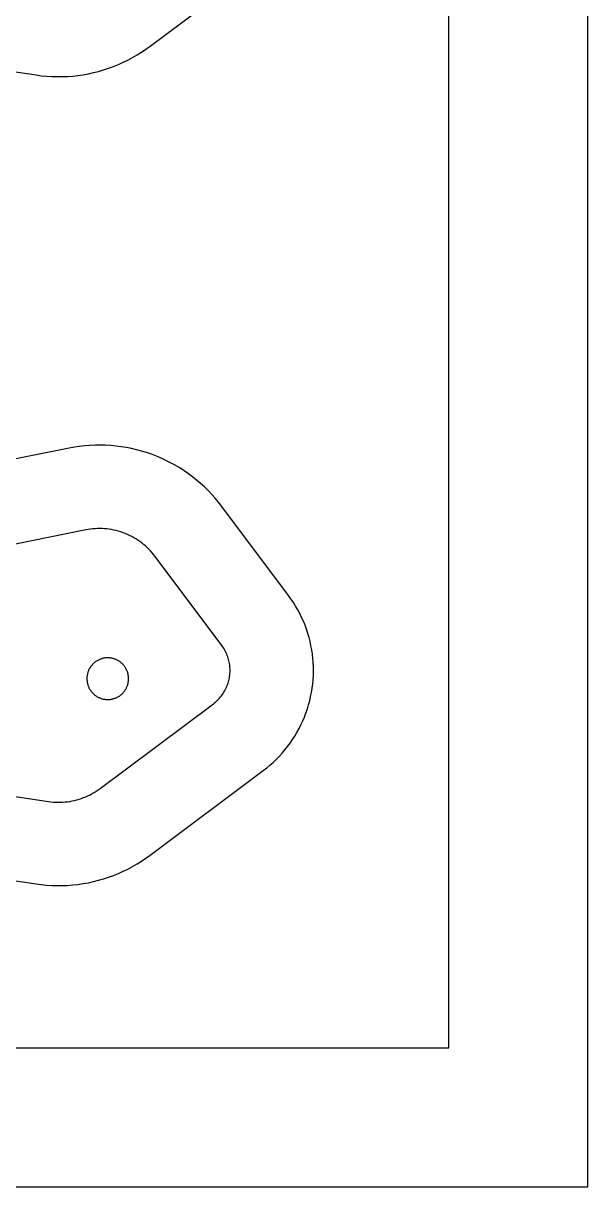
# Model space of a CAD drawing. Header units: millimetres. Extents: x 586 to 986, y -25 to 475.
# Drawn here: x 945.6 to 986.2, y -25.2 to 58.5 of the extents above; entities that cross this region are included whole.
import ezdxf

# ---------------------------------------------------------------- set-up
doc = ezdxf.new("R2010")
doc.units = ezdxf.units.MM
doc.header["$MEASUREMENT"] = 0
for name, color, linetype, true_color in [('auxiliares', 4, 'Continuous', 0x00ffff), ('corte', 1, 'Continuous', 0xff0000), ('Default', 18, 'Continuous', 0x000000)]:
    doc.layers.add(name, color=color, linetype=linetype, true_color=true_color)

msp = doc.modelspace()

# ---------------------------------------------------------------- linework, layer by layer
at = {"layer": 'auxiliares'}
for p, q in [((976.192, -15.195), (976.192, 464.805)), ((954.713, 56.888), (962.85, 62.979)), ((921.505, 58.536), (946.501, 54.814)), ((953.444, 56.068), (953.771, 56.256)), ((953.771, 56.256), (954.092, 56.456)), ((954.092, 56.456), (954.406, 56.666)), ((954.406, 56.666), (954.713, 56.888)), ((951.36, 55.182), (951.72, 55.299)), ((951.72, 55.299), (952.075, 55.429)), ((952.075, 55.429), (952.425, 55.571)), ((952.425, 55.571), (952.77, 55.725)), ((952.77, 55.725), (953.11, 55.89)), ((953.11, 55.89), (953.444, 56.068)), ((946.501, 54.814), (946.876, 54.765)), ((946.876, 54.765), (947.252, 54.728)), ((947.252, 54.728), (947.629, 54.705)), ((947.629, 54.705), (948.007, 54.695)), ((948.007, 54.695), (948.385, 54.697)), ((948.385, 54.697), (948.763, 54.713)), ((948.763, 54.713), (949.14, 54.741)), ((949.14, 54.741), (949.515, 54.783)), ((949.515, 54.783), (949.889, 54.837)), ((949.889, 54.837), (950.261, 54.904)), ((950.261, 54.904), (950.631, 54.984)), ((950.631, 54.984), (950.997, 55.077)), ((950.997, 55.077), (951.36, 55.182)), ((948.889, 27.958), (921.449, 22.437)), ((949.258, 28.025), (948.889, 27.958)), ((949.63, 28.08), (949.258, 28.025)), ((950.003, 28.123), (949.63, 28.08)), ((950.377, 28.153), (950.003, 28.123)), ((950.753, 28.169), (950.377, 28.153)), ((951.128, 28.173), (950.753, 28.169)), ((951.504, 28.165), (951.128, 28.173)), ((951.879, 28.143), (951.504, 28.165)), ((952.253, 28.109), (951.879, 28.143)), ((952.625, 28.061), (952.253, 28.109)), ((952.996, 28.002), (952.625, 28.061)), ((953.365, 27.929), (952.996, 28.002)), ((953.73, 27.844), (953.365, 27.929)), ((954.093, 27.747), (953.73, 27.844)), ((954.452, 27.637), (954.093, 27.747)), ((954.808, 27.515), (954.452, 27.637)), ((955.158, 27.381), (954.808, 27.515)), ((955.504, 27.235), (955.158, 27.381)), ((955.845, 27.077), (955.504, 27.235)), ((956.181, 26.908), (955.845, 27.077)), ((956.51, 26.728), (956.181, 26.908)), ((956.833, 26.536), (956.51, 26.728)), ((957.149, 26.333), (956.833, 26.536)), ((957.458, 26.12), (957.149, 26.333)), ((957.76, 25.896), (957.458, 26.12)), ((958.054, 25.663), (957.76, 25.896)), ((958.34, 25.419), (958.054, 25.663)), ((958.617, 25.165), (958.34, 25.419)), ((958.885, 24.903), (958.617, 25.165)), ((959.145, 24.631), (958.885, 24.903)), ((959.395, 24.351), (959.145, 24.631)), ((959.635, 24.062), (959.395, 24.351)), ((959.865, 23.765), (959.635, 24.062)), ((964.662, 17.356), (959.865, 23.765)), ((964.842, 17.107), (964.662, 17.356)), ((965.013, 16.851), (964.842, 17.107)), ((965.176, 16.591), (965.013, 16.851)), ((965.329, 16.324), (965.176, 16.591)), ((965.474, 16.053), (965.329, 16.324)), ((965.609, 15.777), (965.474, 16.053)), ((965.734, 15.496), (965.609, 15.777)), ((965.85, 15.212), (965.734, 15.496)), ((965.956, 14.923), (965.85, 15.212)), ((966.052, 14.631), (965.956, 14.923)), ((966.138, 14.336), (966.052, 14.631)), ((966.214, 14.039), (966.138, 14.336)), ((966.28, 13.739), (966.214, 14.039)), ((966.336, 13.436), (966.28, 13.739)), ((966.381, 13.132), (966.336, 13.436)), ((966.415, 12.827), (966.381, 13.132)), ((966.44, 12.521), (966.415, 12.827)), ((966.453, 12.214), (966.44, 12.521)), ((966.45, 11.599), (966.457, 11.906)), ((966.457, 11.906), (966.453, 12.214)), ((966.365, 10.681), (966.404, 10.986)), ((966.404, 10.986), (966.432, 11.292)), ((966.432, 11.292), (966.45, 11.599)), ((966.188, 9.777), (966.257, 10.076)), ((966.257, 10.076), (966.316, 10.378)), ((966.316, 10.378), (966.365, 10.681)), ((966.018, 9.186), (966.108, 9.48)), ((966.108, 9.48), (966.188, 9.777)), ((965.689, 8.325), (965.809, 8.609)), ((965.809, 8.609), (965.918, 8.896)), ((965.918, 8.896), (966.018, 9.186)), ((965.274, 7.503), (965.422, 7.772)), ((965.422, 7.772), (965.56, 8.046)), ((965.56, 8.046), (965.689, 8.325)), ((964.594, 6.48), (964.777, 6.727)), ((964.777, 6.727), (964.952, 6.98)), ((964.952, 6.98), (965.117, 7.238)), ((965.117, 7.238), (965.274, 7.503)), ((963.996, 5.779), (964.203, 6.005)), ((964.203, 6.005), (964.403, 6.239)), ((964.403, 6.239), (964.594, 6.48)), ((963.093, 4.946), (963.329, 5.142)), ((963.329, 5.142), (963.559, 5.347)), ((963.559, 5.347), (963.781, 5.559)), ((963.781, 5.559), (963.996, 5.779)), ((954.713, -1.333), (962.85, 4.757)), ((962.85, 4.757), (963.093, 4.946)), ((921.505, 0.315), (946.501, -3.407)), ((954.092, -1.765), (954.406, -1.555)), ((954.406, -1.555), (954.713, -1.333)), ((952.425, -2.65), (952.77, -2.496)), ((952.77, -2.496), (953.11, -2.331)), ((953.11, -2.331), (953.444, -2.153)), ((953.444, -2.153), (953.771, -1.965)), ((953.771, -1.965), (954.092, -1.765)), ((949.889, -3.384), (950.261, -3.317)), ((950.261, -3.317), (950.631, -3.237)), ((950.631, -3.237), (950.997, -3.144)), ((950.997, -3.144), (951.36, -3.039)), ((951.36, -3.039), (951.72, -2.922)), ((951.72, -2.922), (952.075, -2.792)), ((952.075, -2.792), (952.425, -2.65)), ((946.501, -3.407), (946.876, -3.456)), ((946.876, -3.456), (947.252, -3.493)), ((947.252, -3.493), (947.629, -3.516)), ((947.629, -3.516), (948.007, -3.526)), ((948.007, -3.526), (948.385, -3.524)), ((948.385, -3.524), (948.763, -3.508)), ((948.763, -3.508), (949.14, -3.48)), ((949.14, -3.48), (949.515, -3.438)), ((949.515, -3.438), (949.889, -3.384)), ((596.192, -15.195), (976.192, -15.195))]:
    msp.add_line(p, q, dxfattribs=at)
at = {"layer": 'corte', "linetype": 'Continuous', "lineweight": 25}
for p, q in [((950.072, 22.075), (922.633, 16.555)), ((950.24, 22.106), (950.072, 22.075)), ((950.409, 22.131), (950.24, 22.106)), ((950.579, 22.151), (950.409, 22.131)), ((950.749, 22.164), (950.579, 22.151)), ((950.919, 22.172), (950.749, 22.164)), ((951.09, 22.174), (950.919, 22.172)), ((951.261, 22.17), (951.09, 22.174)), ((951.431, 22.16), (951.261, 22.17)), ((951.601, 22.144), (951.431, 22.16)), ((951.771, 22.123), (951.601, 22.144)), ((951.939, 22.095), (951.771, 22.123)), ((952.107, 22.063), (951.939, 22.095)), ((952.273, 22.024), (952.107, 22.063)), ((952.438, 21.98), (952.273, 22.024)), ((952.601, 21.93), (952.438, 21.98)), ((952.763, 21.874), (952.601, 21.93)), ((952.922, 21.813), (952.763, 21.874)), ((953.079, 21.747), (952.922, 21.813)), ((953.234, 21.675), (953.079, 21.747)), ((953.387, 21.598), (953.234, 21.675)), ((953.536, 21.516), (953.387, 21.598)), ((953.683, 21.429), (953.536, 21.516)), ((953.827, 21.337), (953.683, 21.429)), ((953.968, 21.24), (953.827, 21.337)), ((954.105, 21.139), (953.968, 21.24)), ((954.238, 21.032), (954.105, 21.139)), ((954.368, 20.921), (954.238, 21.032)), ((954.494, 20.806), (954.368, 20.921)), ((954.616, 20.687), (954.494, 20.806)), ((954.734, 20.563), (954.616, 20.687)), ((954.848, 20.436), (954.734, 20.563)), ((954.957, 20.305), (954.848, 20.436)), ((955.061, 20.17), (954.957, 20.305)), ((959.859, 13.76), (955.061, 20.17)), ((959.919, 13.677), (959.859, 13.76)), ((959.976, 13.592), (959.919, 13.677)), ((960.03, 13.505), (959.976, 13.592)), ((960.081, 13.417), (960.03, 13.505)), ((960.129, 13.326), (960.081, 13.417)), ((950.768, 12.577), (950.727, 12.545)), ((950.811, 12.607), (950.768, 12.577)), ((950.854, 12.636), (950.811, 12.607)), ((950.898, 12.663), (950.854, 12.636)), ((950.944, 12.688), (950.898, 12.663)), ((950.99, 12.712), (950.944, 12.688)), ((951.037, 12.735), (950.99, 12.712)), ((951.085, 12.755), (951.037, 12.735)), ((951.133, 12.774), (951.085, 12.755)), ((951.183, 12.791), (951.133, 12.774)), ((951.232, 12.807), (951.183, 12.791)), ((951.282, 12.821), (951.232, 12.807)), ((951.333, 12.833), (951.282, 12.821)), ((951.384, 12.843), (951.333, 12.833)), ((951.435, 12.852), (951.384, 12.843)), ((951.487, 12.859), (951.435, 12.852)), ((951.539, 12.864), (951.487, 12.859)), ((951.591, 12.867), (951.539, 12.864)), ((951.643, 12.868), (951.591, 12.867)), ((951.695, 12.868), (951.643, 12.868)), ((951.747, 12.866), (951.695, 12.868)), ((951.799, 12.862), (951.747, 12.866)), ((951.851, 12.856), (951.799, 12.862)), ((951.902, 12.848), (951.851, 12.856)), ((951.953, 12.839), (951.902, 12.848)), ((952.004, 12.827), (951.953, 12.839)), ((952.055, 12.814), (952.004, 12.827)), ((952.105, 12.8), (952.055, 12.814)), ((952.154, 12.783), (952.105, 12.8)), ((952.203, 12.765), (952.154, 12.783)), ((952.251, 12.745), (952.203, 12.765)), ((952.298, 12.724), (952.251, 12.745)), ((952.345, 12.701), (952.298, 12.724)), ((952.391, 12.676), (952.345, 12.701)), ((952.436, 12.65), (952.391, 12.676)), ((952.48, 12.622), (952.436, 12.65)), ((952.523, 12.593), (952.48, 12.622)), ((952.565, 12.562), (952.523, 12.593)), ((952.606, 12.53), (952.565, 12.562)), ((960.174, 13.234), (960.129, 13.326)), ((960.216, 13.141), (960.174, 13.234)), ((960.255, 13.046), (960.216, 13.141)), ((960.29, 12.95), (960.255, 13.046)), ((960.322, 12.852), (960.29, 12.95)), ((960.351, 12.754), (960.322, 12.852)), ((960.376, 12.655), (960.351, 12.754)), ((960.398, 12.555), (960.376, 12.655)), ((950.2, 11.729), (950.189, 11.678)), ((950.214, 11.779), (950.2, 11.729)), ((950.229, 11.829), (950.214, 11.779)), ((950.246, 11.878), (950.229, 11.829)), ((950.264, 11.927), (950.246, 11.878)), ((950.284, 11.975), (950.264, 11.927)), ((950.306, 12.022), (950.284, 11.975)), ((950.33, 12.069), (950.306, 12.022)), ((950.355, 12.114), (950.33, 12.069)), ((950.382, 12.159), (950.355, 12.114)), ((950.41, 12.203), (950.382, 12.159)), ((950.44, 12.245), (950.41, 12.203)), ((950.471, 12.287), (950.44, 12.245)), ((950.503, 12.328), (950.471, 12.287)), ((950.537, 12.367), (950.503, 12.328)), ((950.573, 12.405), (950.537, 12.367)), ((950.609, 12.442), (950.573, 12.405)), ((950.647, 12.478), (950.609, 12.442)), ((950.686, 12.512), (950.647, 12.478)), ((950.727, 12.545), (950.686, 12.512)), ((952.645, 12.496), (952.606, 12.53)), ((952.684, 12.461), (952.645, 12.496)), ((952.721, 12.425), (952.684, 12.461)), ((952.757, 12.387), (952.721, 12.425)), ((952.792, 12.348), (952.757, 12.387)), ((952.825, 12.308), (952.792, 12.348)), ((952.857, 12.267), (952.825, 12.308)), ((952.888, 12.225), (952.857, 12.267)), ((952.917, 12.182), (952.888, 12.225)), ((952.944, 12.137), (952.917, 12.182)), ((952.97, 12.092), (952.944, 12.137)), ((952.994, 12.046), (952.97, 12.092)), ((953.017, 11.999), (952.994, 12.046)), ((953.038, 11.952), (953.017, 11.999)), ((953.058, 11.903), (953.038, 11.952)), ((953.075, 11.855), (953.058, 11.903)), ((953.091, 11.805), (953.075, 11.855)), ((953.106, 11.755), (953.091, 11.805)), ((953.118, 11.704), (953.106, 11.755)), ((960.417, 12.454), (960.398, 12.555)), ((960.432, 12.353), (960.417, 12.454)), ((960.443, 12.251), (960.432, 12.353)), ((960.439, 11.637), (960.449, 11.739)), ((960.451, 12.149), (960.443, 12.251)), ((960.449, 11.739), (960.455, 11.841)), ((960.456, 12.046), (960.451, 12.149)), ((960.455, 11.841), (960.457, 11.944)), ((960.457, 11.944), (960.456, 12.046)), ((950.157, 11.42), (950.156, 11.368)), ((950.156, 11.368), (950.157, 11.316)), ((950.16, 11.472), (950.157, 11.42)), ((950.157, 11.316), (950.16, 11.264)), ((950.164, 11.524), (950.16, 11.472)), ((950.16, 11.264), (950.165, 11.212)), ((950.171, 11.575), (950.164, 11.524)), ((950.165, 11.212), (950.171, 11.16)), ((950.179, 11.627), (950.171, 11.575)), ((950.171, 11.16), (950.179, 11.109)), ((950.189, 11.678), (950.179, 11.627)), ((950.179, 11.109), (950.189, 11.058)), ((950.189, 11.058), (950.201, 11.007)), ((950.201, 11.007), (950.214, 10.957)), ((950.214, 10.957), (950.229, 10.907)), ((950.229, 10.907), (950.246, 10.858)), ((953.076, 10.883), (953.092, 10.933)), ((953.092, 10.933), (953.106, 10.983)), ((953.106, 10.983), (953.119, 11.033)), ((953.129, 11.653), (953.118, 11.704)), ((953.119, 11.033), (953.129, 11.084)), ((953.138, 11.602), (953.129, 11.653)), ((953.129, 11.084), (953.138, 11.135)), ((953.145, 11.551), (953.138, 11.602)), ((953.138, 11.135), (953.145, 11.187)), ((953.151, 11.499), (953.145, 11.551)), ((953.145, 11.187), (953.151, 11.239)), ((953.154, 11.447), (953.151, 11.499)), ((953.151, 11.239), (953.154, 11.291)), ((953.156, 11.395), (953.154, 11.447)), ((953.154, 11.291), (953.156, 11.343)), ((953.156, 11.343), (953.156, 11.395)), ((960.241, 10.845), (960.277, 10.94)), ((960.277, 10.94), (960.311, 11.037)), ((960.311, 11.037), (960.341, 11.135)), ((960.341, 11.135), (960.367, 11.234)), ((960.367, 11.234), (960.39, 11.334)), ((960.39, 11.334), (960.41, 11.434)), ((960.41, 11.434), (960.426, 11.536)), ((960.426, 11.536), (960.439, 11.637)), ((950.246, 10.858), (950.265, 10.809)), ((950.265, 10.809), (950.285, 10.761)), ((950.285, 10.761), (950.307, 10.714)), ((950.307, 10.714), (950.33, 10.667)), ((950.33, 10.667), (950.355, 10.622)), ((950.355, 10.622), (950.382, 10.577)), ((950.382, 10.577), (950.41, 10.533)), ((950.41, 10.533), (950.44, 10.49)), ((950.44, 10.49), (950.471, 10.449)), ((950.471, 10.449), (950.504, 10.408)), ((950.504, 10.408), (950.538, 10.369)), ((950.538, 10.369), (950.573, 10.331)), ((950.573, 10.331), (950.61, 10.294)), ((950.61, 10.294), (950.648, 10.258)), ((950.648, 10.258), (950.687, 10.224)), ((950.687, 10.224), (950.727, 10.191)), ((950.727, 10.191), (950.769, 10.159)), ((950.769, 10.159), (950.811, 10.129)), ((950.811, 10.129), (950.855, 10.1)), ((950.855, 10.1), (950.899, 10.073)), ((950.899, 10.073), (950.945, 10.048)), ((950.945, 10.048), (950.991, 10.024)), ((952.346, 10.036), (952.392, 10.061)), ((952.392, 10.061), (952.437, 10.087)), ((952.437, 10.087), (952.481, 10.115)), ((952.481, 10.115), (952.524, 10.144)), ((952.524, 10.144), (952.566, 10.175)), ((952.566, 10.175), (952.607, 10.208)), ((952.607, 10.208), (952.646, 10.241)), ((952.646, 10.241), (952.685, 10.276)), ((952.685, 10.276), (952.722, 10.313)), ((952.722, 10.313), (952.758, 10.35)), ((952.758, 10.35), (952.793, 10.389)), ((952.793, 10.389), (952.826, 10.429)), ((952.826, 10.429), (952.858, 10.47)), ((952.858, 10.47), (952.888, 10.513)), ((952.888, 10.513), (952.917, 10.556)), ((952.917, 10.556), (952.945, 10.6)), ((952.945, 10.6), (952.971, 10.645)), ((952.971, 10.645), (952.995, 10.691)), ((952.995, 10.691), (953.018, 10.738)), ((953.018, 10.738), (953.039, 10.786)), ((953.039, 10.786), (953.058, 10.834)), ((953.058, 10.834), (953.076, 10.883)), ((959.706, 9.977), (959.772, 10.055)), ((959.772, 10.055), (959.836, 10.135)), ((959.836, 10.135), (959.897, 10.217)), ((959.897, 10.217), (959.955, 10.302)), ((959.955, 10.302), (960.01, 10.388)), ((960.01, 10.388), (960.063, 10.476)), ((960.063, 10.476), (960.112, 10.566)), ((960.112, 10.566), (960.158, 10.657)), ((960.158, 10.657), (960.201, 10.75)), ((960.201, 10.75), (960.241, 10.845)), ((950.991, 10.024), (951.038, 10.002)), ((951.038, 10.002), (951.086, 9.981)), ((951.086, 9.981), (951.134, 9.962)), ((951.117, 3.47), (959.255, 9.561)), ((951.134, 9.962), (951.183, 9.945)), ((951.183, 9.945), (951.233, 9.929)), ((951.233, 9.929), (951.283, 9.915)), ((951.283, 9.915), (951.334, 9.903)), ((951.334, 9.903), (951.385, 9.893)), ((951.385, 9.893), (951.436, 9.885)), ((951.436, 9.885), (951.488, 9.878)), ((951.488, 9.878), (951.54, 9.873)), ((951.54, 9.873), (951.592, 9.87)), ((951.592, 9.87), (951.644, 9.868)), ((951.644, 9.868), (951.696, 9.869)), ((951.696, 9.869), (951.748, 9.871)), ((951.748, 9.871), (951.8, 9.875)), ((951.8, 9.875), (951.852, 9.881)), ((951.852, 9.881), (951.903, 9.889)), ((951.903, 9.889), (951.954, 9.898)), ((951.954, 9.898), (952.005, 9.909)), ((952.005, 9.909), (952.056, 9.922)), ((952.056, 9.922), (952.106, 9.937)), ((952.106, 9.937), (952.155, 9.954)), ((952.155, 9.954), (952.204, 9.972)), ((952.204, 9.972), (952.252, 9.992)), ((952.252, 9.992), (952.299, 10.013)), ((952.299, 10.013), (952.346, 10.036)), ((959.255, 9.561), (959.336, 9.624)), ((959.336, 9.624), (959.414, 9.689)), ((959.414, 9.689), (959.491, 9.757)), ((959.491, 9.757), (959.565, 9.828)), ((959.565, 9.828), (959.637, 9.901)), ((959.637, 9.901), (959.706, 9.977)), ((922.389, 6.25), (947.385, 2.528)), ((950.835, 3.274), (950.978, 3.37)), ((950.978, 3.37), (951.117, 3.47)), ((947.385, 2.528), (947.555, 2.505)), ((948.584, 2.495), (948.755, 2.513)), ((948.755, 2.513), (948.925, 2.538)), ((948.925, 2.538), (949.094, 2.569)), ((949.094, 2.569), (949.262, 2.605)), ((949.262, 2.605), (949.428, 2.647)), ((949.428, 2.647), (949.593, 2.695)), ((949.593, 2.695), (949.757, 2.748)), ((949.757, 2.748), (949.918, 2.807)), ((949.918, 2.807), (950.077, 2.872)), ((950.077, 2.872), (950.234, 2.942)), ((950.234, 2.942), (950.389, 3.017)), ((950.389, 3.017), (950.541, 3.097)), ((950.541, 3.097), (950.689, 3.183)), ((950.689, 3.183), (950.835, 3.274)), ((947.555, 2.505), (947.726, 2.489)), ((947.726, 2.489), (947.898, 2.478)), ((947.898, 2.478), (948.069, 2.473)), ((948.069, 2.473), (948.241, 2.475)), ((948.241, 2.475), (948.413, 2.482)), ((948.413, 2.482), (948.584, 2.495))]:
    msp.add_line(p, q, dxfattribs=at)
at = {"layer": 'Default'}
for p, q in [((986.192, -25.195), (986.192, 474.805)), ((586.192, -25.195), (986.192, -25.195))]:
    msp.add_line(p, q, dxfattribs=at)

doc.saveas('drawing.dxf')
